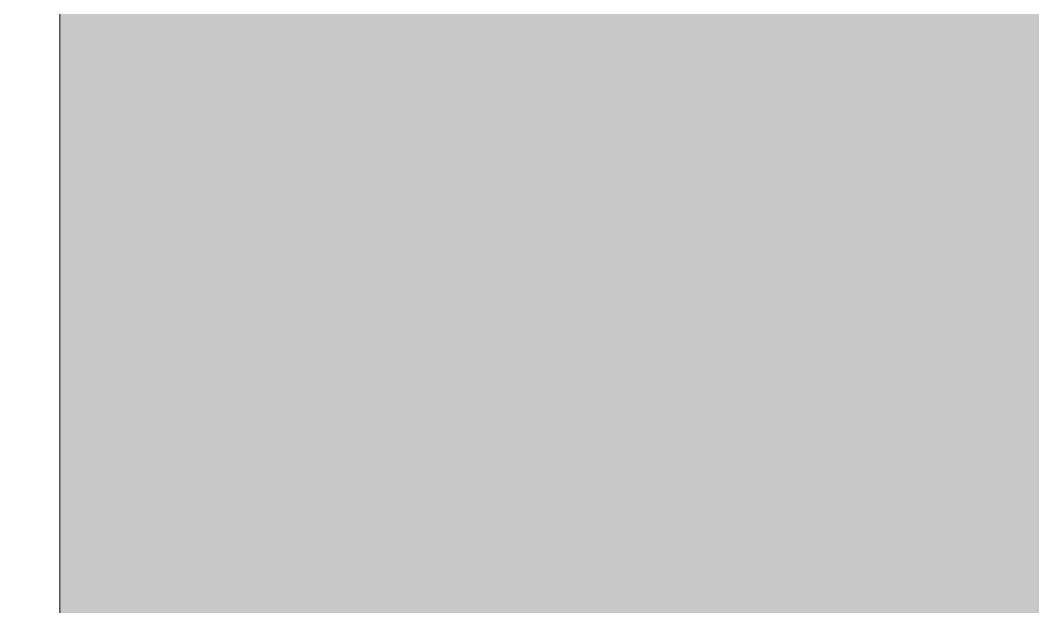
# Model space of a CAD drawing. Header units: millimetres. Extents: x -17017 to 628417, y -109036 to 199237.
# Drawn here: x 335920.6983 to 335920.9315, y -81732.3458 to -81732.2106 of the extents above; entities that cross this region are included whole.
import ezdxf

# ---------------------------------------------------------------- set-up
doc = ezdxf.new("R2010")
doc.units = ezdxf.units.MM
for name, color, linetype, lineweight in [('A-DETL-GENF-OTLN', 7, 'Continuous', 9), ('A-GLAZ-____-OTLN', 7, 'Continuous', 9), ('A-WALL-____-PATT-1', 7, 'Continuous', 9)]:
    doc.layers.add(name, color=color, linetype=linetype, lineweight=lineweight)

# ---------------------------------------------------------------- blocks, each defined once
blk = doc.blocks.new('AR_Отверстие прямоугольное _в стене_ - AR_Отверстие прямоугольное _в стене__ОВ-36976812-АР1_План отверстий 3 этажа в осях 1-64_А-ГГ')
at = {"layer": 'A-GLAZ-____-OTLN'}
blk.add_hatch(color=256, dxfattribs=at).paths.add_polyline_path([(600, -50), (600, 50), (-600, 50), (-600, -50), (260.25172, -50)], flags=0)
at = {"layer": 'A-DETL-GENF-OTLN'}
for p, q in [((-600, -50), (-600, 50)), ((-600, 50), (-600, -50))]:
    blk.add_line(p, q, dxfattribs=at)

msp = doc.modelspace()

# ---------------------------------------------------------------- hatches: boundary and pattern name
at = {"layer": 'A-WALL-____-PATT-1'}
h = msp.add_hatch(dxfattribs=at)
h.set_pattern_fill('FP_4', color=256, style=0, pattern_type=2)
h.set_pattern_definition([(45, (283770.71, -86863.46), (-84.85281, 84.85281), [])])
h.paths.add_polyline_path([(337270.70744, -81732.41422), (337270.70744, -81632.41422), (337170.70744, -81632.41422), (337170.70744, -81635.41422), (337123.70744, -81635.41422), (337123.70744, -81729.41422), (337170.70744, -81729.41422), (337170.70744, -81732.41422)], flags=0)
h.paths.add_polyline_path([(335920.70744, -81732.41422), (335920.70744, -81632.41422), (334520.70744, -81632.41422), (334520.70744, -81732.41422)], flags=0)

# ---------------------------------------------------------------- block references
at = {"layer": 'A-GLAZ-____-OTLN'}
msp.add_blockref('AR_Отверстие прямоугольное _в стене_ - AR_Отверстие прямоугольное _в стене__ОВ-36976812-АР1_План отверстий 3 этажа в осях 1-64_А-ГГ', (336520.70744, -81682.41422), dxfattribs=at)

doc.saveas('drawing.dxf')
